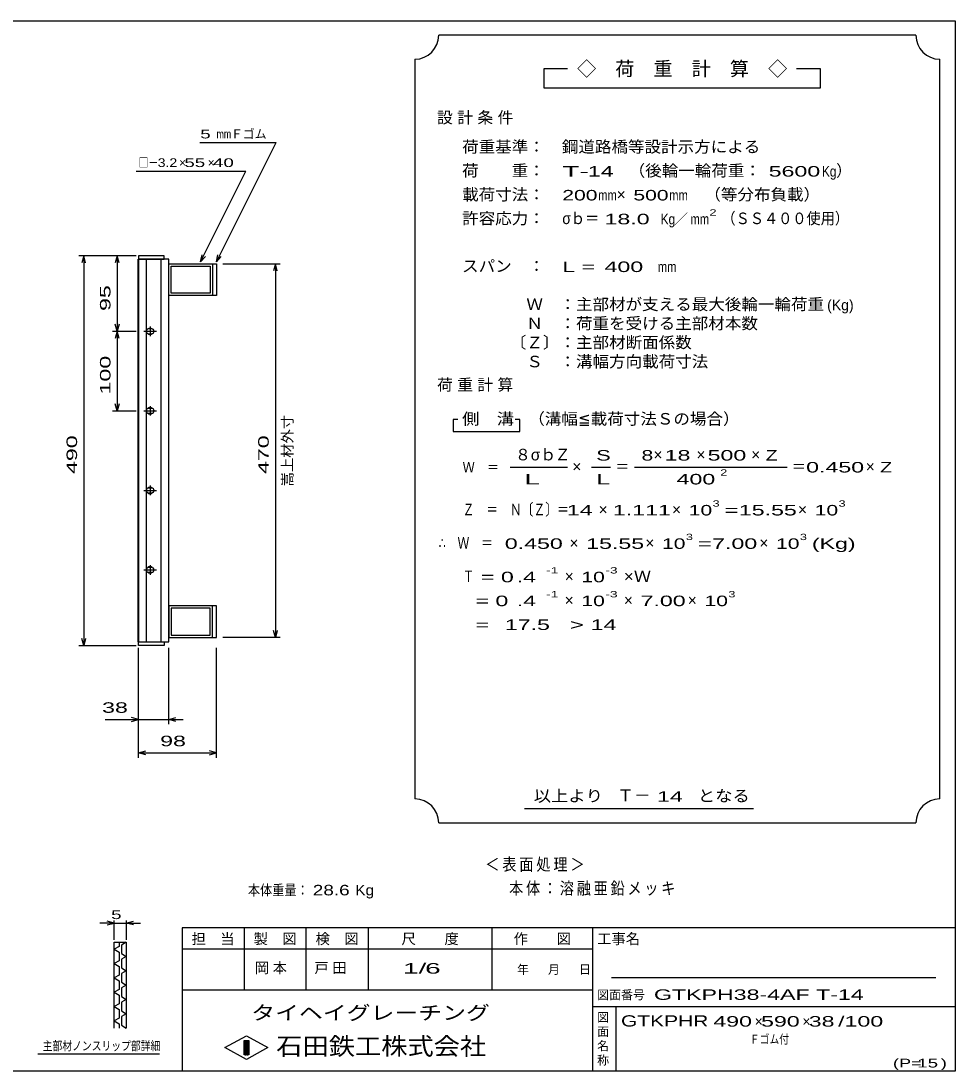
# Model space of a CAD drawing. Units: millimetres, scale not verified. Extents: x -1092 to 1039, y -770 to 632.
# Drawn here: x -136 to 1039, y -688 to 632 of the extents above; entities that cross this region are included whole.
import ezdxf
from ezdxf.enums import TextEntityAlignment as Align

# ---------------------------------------------------------------- set-up
doc = ezdxf.new("R2010")
doc.units = ezdxf.units.MM
doc.header["$LTSCALE"] = 6
for name, color, linetype, lineweight in [('0_2', 150, 'Continuous', 25), ('16', 3, 'Continuous', 25), ('22', 4, 'Continuous', 25), ('24', 2, 'Continuous', 25), ('32', 4, 'Continuous', 25)]:
    doc.layers.add(name, color=color, linetype=linetype, lineweight=lineweight)
doc.styles.add('ベクトル', font='')
doc.styles.get('ベクトル').set_extended_font_data('ベクトル')

msp = doc.modelspace()

# ---------------------------------------------------------------- linework, layer by layer
at = {"layer": '0_2'}
for p, q in [((-1037.4, 632.1), (1038.6, 632.1)), ((1038.6, 632.1), (1038.6, -687.9)), ((1038.6, -507.9), (66.6, -507.9)), ((66.6, -507.9), (66.6, -687.9)), ((144.6, -507.9), (144.6, -585.9)), ((222.6, -585.9), (222.6, -507.9)), ((300.6, -507.9), (300.6, -585.9)), ((456.6, -585.9), (456.6, -507.9)), ((582.6, -507.9), (582.6, -687.9)), ((582.6, -534.9), (66.6, -534.9)), ((1014.6, -570.9), (606.6, -570.9)), ((66.6, -585.9), (582.6, -585.9)), ((582.6, -606.9), (1038.6, -606.9)), ((612.6, -687.9), (612.6, -606.9)), ((120.6, -658.5), (147.6, -643.5)), ((147.6, -643.5), (174.6, -658.5)), ((147.6, -673.5), (120.6, -658.5)), ((144.6, -649.5), (150.6, -649.5)), ((144.6, -667.5), (144.6, -649.5)), ((144.6, -649.5), (145.8, -649.5)), ((145.8, -649.5), (145.8, -667.5)), ((147, -667.5), (147, -649.5)), ((147, -649.5), (148.2, -649.5)), ((174.6, -658.5), (147.6, -673.5)), ((148.2, -649.5), (148.2, -667.5)), ((149.4, -667.5), (149.4, -649.5)), ((149.4, -649.5), (150.6, -649.5)), ((150.6, -649.5), (150.6, -667.5)), ((150.6, -649.5), (150.6, -667.5)), ((150.6, -667.5), (144.6, -667.5)), ((145.8, -667.5), (147, -667.5)), ((148.2, -667.5), (149.4, -667.5)), ((1038.6, -687.9), (-1037.4, -687.9))]:
    msp.add_line(p, q, dxfattribs=at)
at = {"layer": '16'}
for p, q in [((11.3, -148.5), (11.3, 332.5)), ((11.3, 332.5), (12, 332.5)), ((44, 337), (12, 337)), ((12, 337), (12, 332.5)), ((12, 332.5), (44, 332.5)), ((12, 332.5), (12, -148.5)), ((50, 332.5), (12, 332.5)), ((21.5, 332.5), (21.5, -148.5)), ((40.5, -148.5), (40.5, 332.5)), ((44, 332.5), (44, 337)), ((50, -148.5), (50, 332.5)), ((50, 327), (105, 327)), ((50, 287), (50, 327)), ((53, 324), (102, 324)), ((53, 290), (53, 324)), ((102, 324), (102, 290)), ((105, 327), (105, 287)), ((105, 327), (110, 327)), ((110, 327), (110, 287)), ((105, 287), (50, 287)), ((102, 290), (53, 290)), ((110, 287), (105, 287)), ((18.5, 242), (34.5, 242)), ((28.5, 245), (24.5, 245)), ((24.5, 239), (28.5, 239)), ((26.5, 248), (26.5, 236)), ((26.5, 148), (26.5, 136)), ((18.5, 142), (34.5, 142)), ((28.5, 145), (24.5, 145)), ((24.5, 139), (28.5, 139)), ((18.5, 42), (34.5, 42)), ((28.5, 45), (24.5, 45)), ((26.5, 48), (26.5, 36)), ((24.5, 39), (28.5, 39)), ((26.5, -52), (26.5, -64)), ((18.5, -58), (34.5, -58)), ((28.5, -55), (24.5, -55)), ((24.5, -61), (28.5, -61)), ((105, -103), (50, -103)), ((50, -103), (50, -143)), ((105, -143), (105, -103)), ((110, -103), (105, -103)), ((110, -143), (110, -103)), ((102, -106), (53, -106)), ((53, -106), (53, -140)), ((102, -140), (102, -106)), ((50, -143), (105, -143)), ((53, -140), (102, -140)), ((105, -143), (110, -143)), ((12, -148.5), (11.3, -148.5)), ((12, -148.5), (44, -148.5)), ((12, -153), (12, -148.5)), ((12, -148.5), (50, -148.5)), ((44, -153), (12, -153)), ((44, -148.5), (44, -153))]:
    msp.add_line(p, q, dxfattribs=at)
for centre, radius, start, end in [((24.5, 242), 3, 90, 270), ((26.5, 242), 4, 46.6, 133.4), ((26.5, 242), 4, 226.6, 313.4), ((28.5, 242), 3, 270, 90), ((26.5, 142), 4, 46.6, 133.4), ((24.5, 142), 3, 90, 270), ((26.5, 142), 4, 226.6, 313.4), ((28.5, 142), 3, 270, 90), ((24.5, 42), 3, 90, 270), ((26.5, 42), 4, 46.6, 133.4), ((28.5, 42), 3, 270, 90), ((26.5, 42), 4, 226.6, 313.4), ((24.5, -58), 3, 90, 270), ((26.5, -58), 4, 46.6, 133.4), ((26.5, -58), 4, 226.6, 313.4), ((28.5, -58), 3, 270, 90)]:
    msp.add_arc(centre, radius, start, end, dxfattribs=at)
at = {"layer": '22'}
for p, q in [((89, 479.5), (185, 479.5)), ((110, 329.5), (185, 479.5)), ((9, 443.5), (147, 443.5)), ((90, 329.5), (147, 443.5)), ((9, 337), (-63, 337)), ((-57, 337), (-59.4, 328)), ((-54.6, 328), (-57, 337)), ((-57, 337), (-57, -153)), ((9, 337), (-21, 337)), ((-15, 337), (-17.4, 328)), ((-12.6, 328), (-15, 337)), ((-15, 337), (-15, 242)), ((90, 329.5), (91.8, 338.3)), ((90, 329.5), (96, 336.1)), ((110, 329.5), (111.8, 338.3)), ((110, 329.5), (116, 336.1)), ((118, 327), (190, 327)), ((184, 327), (181.6, 318)), ((186.4, 318), (184, 327)), ((184, 327), (184, -143)), ((-15, 242), (-17.4, 251)), ((-12.6, 251), (-15, 242)), ((-21, 242), (9, 242)), ((-15, 242), (-17.4, 233)), ((-12.6, 233), (-15, 242)), ((-15, 242), (-15, 142)), ((-15, 142), (-17.4, 151)), ((-12.6, 151), (-15, 142)), ((-21, 142), (9, 142)), ((-57, -153), (-59.4, -144)), ((-54.6, -144), (-57, -153)), ((190, -143), (118, -143)), ((184, -143), (181.6, -134)), ((186.4, -134), (184, -143)), ((-63, -153), (9, -153)), ((12, -252), (12, -156)), ((12, -294), (12, -156)), ((50, -252), (50, -156)), ((110, -294), (110, -156)), ((-30, -246), (12, -246)), ((12, -246), (3, -243.6)), ((3, -248.4), (12, -246)), ((12, -246), (50, -246)), ((50, -246), (59, -243.6)), ((59, -248.4), (50, -246)), ((50, -246), (68, -246)), ((12, -288), (21, -285.6)), ((21, -290.4), (12, -288)), ((12, -288), (110, -288)), ((110, -288), (101, -285.6)), ((101, -290.4), (110, -288))]:
    msp.add_line(p, q, dxfattribs=at)
at = {"layer": '24', "color": 4}
for p, q in [((989.4, 614.1), (389.4, 614.1)), ((359.4, 584.1), (359.4, -345.9)), ((1019.4, -345.9), (1019.4, 584.1)), ((551.4, 572.1), (521.4, 572.1)), ((521.4, 572.1), (521.4, 548.1)), ((869.4, 572.1), (839.4, 572.1)), ((869.4, 548.1), (869.4, 572.1)), ((521.4, 548.1), (869.4, 548.1)), ((413.4, 131.1), (407.4, 131.1)), ((407.4, 131.1), (407.4, 116.1)), ((491.4, 131.1), (485.4, 131.1)), ((491.4, 116.1), (491.4, 131.1)), ((407.4, 116.1), (491.4, 116.1)), ((479.4, 71.1), (551.4, 71.1)), ((581.4, 71.1), (605.4, 71.1)), ((635.4, 71.1), (827.4, 71.1)), ((497.4, -357.9), (785.4, -357.9)), ((389.4, -375.9), (989.4, -375.9))]:
    msp.add_line(p, q, dxfattribs=at)
for centre, start, end in [((359.4, 614.1), 270, 0), ((1019.4, 614.1), 180, 270), ((359.4, -375.9), 0, 90), ((1019.4, -375.9), 90, 180)]:
    msp.add_arc(centre, 30, start, end, dxfattribs=at)
at = {"layer": '32'}
for p, q in [((-18.6, -501.9), (-27.6, -499.5)), ((-18.6, -522.9), (-18.6, -498.9)), ((-3.6, -498.9), (-3.6, -522.9)), ((-3.6, -501.9), (5.4, -499.5)), ((-18.6, -501.9), (-36.6, -501.9)), ((-27.6, -504.3), (-18.6, -501.9)), ((-18.6, -501.9), (-3.6, -501.9)), ((5.4, -504.3), (-3.6, -501.9)), ((-3.6, -501.9), (14.4, -501.9)), ((-18.6, -525.9), (-3.6, -525.9)), ((-18.6, -633.9), (-18.6, -525.9)), ((-12.6, -525.9), (-12.6, -531.3)), ((-3.6, -525.9), (-9.6, -529.5)), ((-3.6, -525.9), (-3.6, -633.9)), ((-12.6, -531.3), (-18.6, -534.9)), ((-18.6, -534.9), (-12.6, -538.5)), ((-12.6, -538.5), (-12.6, -549.3)), ((-9.6, -529.5), (-9.6, -540.3)), ((-9.6, -540.3), (-3.6, -543.9)), ((-12.6, -549.3), (-18.6, -552.9)), ((-18.6, -552.9), (-12.6, -556.5)), ((-3.6, -543.9), (-9.6, -547.5)), ((-9.6, -547.5), (-9.6, -558.3)), ((-12.6, -567.3), (-18.6, -570.9)), ((-12.6, -556.5), (-12.6, -567.3)), ((-9.6, -558.3), (-3.6, -561.9)), ((-3.6, -561.9), (-9.6, -565.5)), ((-9.6, -565.5), (-9.6, -576.3)), ((-18.6, -570.9), (-12.6, -574.5)), ((-12.6, -574.5), (-12.6, -585.3)), ((-9.6, -576.3), (-3.6, -579.9)), ((-3.6, -579.9), (-9.6, -583.5)), ((-12.6, -585.3), (-18.6, -588.9)), ((-18.6, -588.9), (-12.6, -592.5)), ((-12.6, -592.5), (-12.6, -603.3)), ((-9.6, -583.5), (-9.6, -594.3)), ((-12.6, -603.3), (-18.6, -606.9)), ((-18.6, -606.9), (-12.6, -610.5)), ((-9.6, -594.3), (-3.6, -597.9)), ((-3.6, -597.9), (-9.6, -601.5)), ((-9.6, -601.5), (-9.6, -612.3)), ((-12.6, -610.5), (-12.6, -621.3)), ((-9.6, -612.3), (-3.6, -615.9)), ((-3.6, -615.9), (-9.6, -619.5)), ((-9.6, -619.5), (-9.6, -630.3)), ((-12.6, -621.3), (-18.6, -624.9)), ((-18.6, -624.9), (-12.6, -628.5)), ((-12.6, -628.5), (-12.6, -633.9)), ((-9.6, -630.3), (-3.6, -633.9)), ((38.4, -666.9), (-114.6, -666.9))]:
    msp.add_line(p, q, dxfattribs=at)

# ---------------------------------------------------------------- texts
at = {"layer": '0_2', "style": 'ベクトル'}
for s, height, p in [('担\u3000当', 13.2, (78.6, -521.7)), ('製\u3000図', 13.2, (156.6, -521.7)), ('検\u3000図', 13.2, (234.6, -521.7)), ('尺\u3000\u3000度', 13.2, (342.6, -521.7)), ('作\u3000\u3000図', 13.2, (483.6, -521.7)), ('工事名', 13.2, (588.6, -521.7)), ('年', 11, (487.8, -560.4)), ('月', 11, (526.8, -560.4)), ('日', 11, (565.8, -560.4)), ('図面番号', 11, (588.6, -592.2)), ('図', 11, (588.6, -620.4)), ('面', 11, (588.6, -638.4)), ('名', 11, (588.6, -656.4)), ('称', 11, (588.6, -674.4))]:
    msp.add_text(s, height=height, dxfattribs=at).set_placement(p, align=Align.MIDDLE_LEFT)
at = {"layer": '0_2', "color": 222, "style": 'ベクトル'}
for s, height, width, p in [('タイヘイグレーチング', 17.6, 1.25, (153.6, -614.7)), ('石田鉄工株式会社', 21.99, 1.1, (185.1, -656.7))]:
    msp.add_text(s, height=height, dxfattribs=dict(at, width=width)).set_placement(p, align=Align.MIDDLE_LEFT)
at = {"layer": '22', "color": 2, "style": 'ベクトル'}
for s, height, width, p in [(' 5 ', 11, 1.6, (83, 490)), ('mm', 11, 0.75, (110, 490)), ('□－', 11, 0.8, (12, 454)), ('3.2', 11, 1.2, (36, 454)), (' 55 ', 11, 1.6, (63, 454)), (' 40 ', 11, 1.6, (99, 454)), (' 38 ', 13.2, 1.65, (-42, -231)), (' 98 ', 13.2, 1.65, (31, -273)), ('本体重量：', 13.2, 0.85, (149.4, -460.5)), (' 28.6', 13.2, 1.35, (224.4, -460.5)), ('Kg', 13.2, 1.1, (284.4, -460.5)), ('1/', 13.2, 2, (344.4, -558.9)), (' 6 ', 13.2, 2, (362.4, -558.9)), ('GTKPH38-4AF T-14            ', 13.2, 1.65, (660, -591.9)), ('GTKPHR', 14.08, 1.4, (618.6, -624.9)), (' 490 ', 13.2, 1.65, (726.6, -625.5)), (' 590 ', 13.2, 1.65, (786.6, -625.5)), (' 38 ', 13.2, 1.65, (846.6, -625.5)), ('/', 13.2, 1.65, (891.6, -625.5)), (' 100 ', 13.2, 1.65, (891.6, -625.5)), ('Ｆゴム付', 11, 0.8, (780.6, -648)), ('(P=', 11, 1.55, (960.6, -678)), (' 15 ', 11, 1.6, (984.6, -678)), (')', 11, 1.6, (1020.6, -678))]:
    msp.add_text(s, height=height, dxfattribs=dict(at, width=width)).set_placement(p, align=Align.MIDDLE_LEFT)
for s, height, p in [('Ｆゴム', 11, (128, 490)), ('×', 11, (63, 454)), ('×', 11, (99, 454)), ('×', 13.2, (786.6, -625.5)), ('×', 13.2, (846.6, -625.5))]:
    msp.add_text(s, height=height, dxfattribs=at).set_placement(p, align=Align.MIDDLE_LEFT)
at = {"layer": '22', "color": 2, "style": 'ベクトル', "width": 1.65}
for s, p in [(' 95 ', (-30, 259.5)), (' 100 ', (-30, 154.5)), (' 490 ', (-72, 54.5)), (' 470', (169, 54.5))]:
    msp.add_text(s, height=13.2, rotation=90, dxfattribs=at).set_placement(p, align=Align.MIDDLE_LEFT)
at = {"layer": '22', "color": 2, "style": 'ベクトル'}
msp.add_text('嵩上材外寸', height=13.2, rotation=90, dxfattribs=at).set_placement((199, 47), align=Align.MIDDLE_LEFT)
at = {"layer": '22', "color": 2, "attachment_point": 4, "style": 'ベクトル'}
for s, insert, char_height in [('\\T1.2;\\W0.85;＜表面処理＞', (447.9, -429), 15.4), ('\\T1.19;\\W0.85;本体：溶融亜鉛メッキ', (477.9, -459), 15.4), ('\\T1.25;岡本\u3000', (158.1, -558.9), 13.2), ('\\T1.25;戸田\u3000', (233.1, -558.9), 13.2)]:
    msp.add_mtext(s, dxfattribs=dict(at, insert=insert, char_height=char_height))
at = {"layer": '24', "style": 'ベクトル'}
for s, height, p in [('◇\u3000荷\u3000重\u3000計\u3000算\u3000◇', 17.6, (563.4, 572.1)), ('）', 14.5, (889.2, 444)), ('×', 14.5, (613.2, 414)), ('／', 13.2, (684.9, 383.1)), ('(Kg)', 13.2, (877.8, 275.1)), ('８', 14.5, (485.4, 87)), ('σｂ', 14.52, (505.2, 87)), ('Ｚ', 14.5, (535.2, 87)), ('×', 14.5, (659.4, 87)), ('×', 14.5, (713.4, 87)), ('×', 14.5, (782.4, 87)), ('×', 14.5, (557.4, 72)), ('×', 14.5, (926.4, 72)), ('×', 14.5, (590.4, 18)), ('×', 14.5, (682.8, 18)), ('×', 14.5, (841.2, 18)), ('×', 14.5, (553.8, -24)), ('×', 14.5, (649.2, -24)), ('×', 14.5, (792.6, -24)), ('×', 14.5, (547.8, -66)), ('×', 14.5, (547.8, -96)), ('×', 14.5, (622.2, -96)), ('×', 14.5, (702.6, -96)), ('Ｔ－', 15.4, (613.8, -341.4))]:
    msp.add_text(s, height=height, dxfattribs=at).set_placement(p, align=Align.MIDDLE_LEFT)
for s, height, width, p in [('荷重基準：\u3000', 14.52, 1.05, (418.8, 474)), ('鋼道路橋等設計示方による', 14.52, 1.05, (544.2, 474)), ('荷\u3000\u3000重：\u3000', 14.52, 1.05, (418.8, 444)), ('T-', 13.2, 2, (544.8, 443.1)), (' 14 ', 13.2, 1.65, (568.8, 443.1)), ('（後輪一輪荷重：', 14.52, 1.05, (628.2, 444)), (' 5600', 13.2, 1.65, (796.2, 443.1)), ('Kg', 13.2, 0.85, (871.2, 443.1)), ('載荷寸法：\u3000', 14.52, 1.05, (418.8, 414)), ('\u3000（等分布負載）', 14.52, 1.05, (702.6, 414)), ('200', 13.2, 1.5, (544.8, 413.1)), ('mm', 13.2, 0.8, (589.8, 413.1)), ('500', 13.2, 1.5, (634.2, 413.1)), ('mm', 13.2, 0.8, (679.2, 413.1)), ('許容応力：\u3000', 14.52, 1.05, (418.8, 384)), ('σｂ＝', 14.52, 0.9, (544.8, 384)), (' 18.0', 13.2, 1.65, (589.8, 383.1)), ('Kg', 13.2, 0.85, (668.4, 383.1)), ('mm', 13.2, 0.8, (705.9, 383.1)), ('2', 7.92, 1.5, (729.9, 391.5)), ('（ＳＳ４００使用）', 14.52, 0.9, (744.9, 384)), ('スパン\u3000：\u3000', 14.52, 1.05, (418.8, 324)), ('L =', 13.2, 1.65, (544.8, 323.1)), (' 400 ', 13.2, 1.65, (589.8, 323.1)), ('mm', 13.2, 0.8, (664.8, 323.1)), ('\u3000Ｗ\u3000：主部材が支える最大後輪一輪荷重', 14.52, 1.05, (478.8, 276)), ('\u3000Ｎ\u3000：荷重を受ける主部材本数', 14.52, 1.05, (478.8, 252)), ('〔Ｚ〕：主部材断面係数', 14.52, 1.05, (478.8, 228)), ('\u3000Ｓ\u3000：溝幅方向載荷寸法', 14.52, 1.05, (478.8, 204)), ('側\u3000溝', 14.52, 1.1, (418.8, 132)), ('\u3000（溝幅≦載荷寸法Ｓの場合）', 14.52, 1.05, (481.2, 132)), ('S', 13.2, 1.55, (587.4, 86.1)), ('8', 13.2, 1.5, (644.4, 86.1)), (' 18 ', 13.2, 1.65, (665.4, 86.1)), (' 500 ', 13.2, 1.65, (719.4, 86.1)), ('Z', 13.2, 1.4, (800.4, 86.1)), ('Ｗ\u3000＝', 13.2, 0.85, (419.4, 71.1)), ('＝', 14.5, 0.9, (611.4, 72)), ('2', 7.92, 1.5, (743.4, 64.5)), ('＝', 14.5, 0.9, (833.4, 72)), ('0.450', 13.2, 1.65, (851.4, 71.1)), ('Z', 13.2, 1.4, (944.4, 71.1)), ('L', 13.2, 1.8, (587.4, 56.1)), (' 400 ', 13.2, 1.65, (680.4, 56.1)), ('Ｚ\u3000＝\u3000Ｎ〔Ｚ〕＝', 14.52, 0.75, (419.4, 18)), ('3', 7.92, 1.5, (733.8, 25.5)), ('3', 7.92, 1.5, (892.2, 25.5)), (' 14 ', 13.2, 1.65, (542.4, 17.1)), ('1.111', 13.2, 1.65, (608.4, 17.1)), ('10', 13.2, 1.5, (703.8, 17.1)), ('=', 13.2, 1.7, (748.8, 17.1)), ('15.55', 13.2, 1.65, (766.8, 17.1)), ('10', 13.2, 1.5, (862.2, 17.1)), ('3', 7.92, 1.5, (700.2, -16.5)), ('3', 7.92, 1.5, (843.6, -16.5)), ('∴\u3000Ｗ\u3000＝', 14.52, 0.75, (389.4, -24)), (' 0.450', 13.2, 1.65, (464.4, -24.9)), ('15.55', 13.2, 1.65, (574.8, -24.9)), ('10', 13.2, 1.5, (670.2, -24.9)), ('=', 13.2, 1.7, (715.2, -24.9)), ('7.00', 13.2, 1.65, (733.2, -24.9)), ('10', 13.2, 1.5, (813.6, -24.9)), ('(Kg)', 13.2, 1.65, (858.6, -24.9)), ('Ｔ', 14.5, 0.75, (419.4, -66)), (' = 0', 13.2, 1.65, (434.4, -66.9)), (' .4 ', 13.2, 1.65, (479.4, -66.9)), ('-1', 7.92, 1.65, (524.4, -58.5)), ('10', 13.2, 1.5, (568.8, -66.9)), ('-3', 7.92, 1.65, (598.8, -58.5)), ('×Ｗ', 14.52, 1.1, (622.2, -66)), ('  = 0', 13.2, 1.65, (419.4, -96.9)), (' .4 ', 13.2, 1.65, (479.4, -96.9)), ('-1', 7.92, 1.65, (524.4, -88.5)), ('10', 13.2, 1.5, (568.8, -96.9)), ('-3', 7.92, 1.65, (598.8, -88.5)), ('7.00', 13.2, 1.65, (643.2, -96.9)), ('10', 13.2, 1.5, (723.6, -96.9)), ('3', 7.92, 1.5, (753.6, -88.5)), ('  =', 13.2, 1.65, (419.4, -126.9)), (' 17.5', 13.2, 1.65, (464.4, -126.9)), ('>', 13.2, 1.7, (554.4, -126.9)), (' 14 ', 13.2, 1.65, (572.4, -126.9)), ('以上より\u3000', 14.52, 1.1, (508.8, -342)), (' 14 ', 13.2, 1.65, (655.8, -342.9)), ('となる', 14.52, 1.1, (715.2, -342))]:
    msp.add_text(s, height=height, dxfattribs=dict(at, width=width)).set_placement(p, align=Align.MIDDLE_LEFT)
at = {"layer": '24', "attachment_point": 4, "style": 'ベクトル'}
for s, insert, char_height in [('\\T1.28;設計条件', (387.3, 510), 14.52), ('\\T1.28;荷重計算', (387.3, 174), 14.52), ('\\T1.5;\\W2;\\~L\\~', (482.4, 56.1), 13.2)]:
    msp.add_mtext(s, dxfattribs=dict(at, insert=insert, char_height=char_height))
at = {"layer": '32', "color": 2, "style": 'ベクトル'}
for s, width, p in [(' 5 ', 1.6, (-29.1, -491.4)), ('主部材ノンスリップ部詳細', 0.8, (-108.6, -656.4))]:
    msp.add_text(s, height=11, dxfattribs=dict(at, width=width)).set_placement(p, align=Align.MIDDLE_LEFT)

doc.saveas('drawing.dxf')
